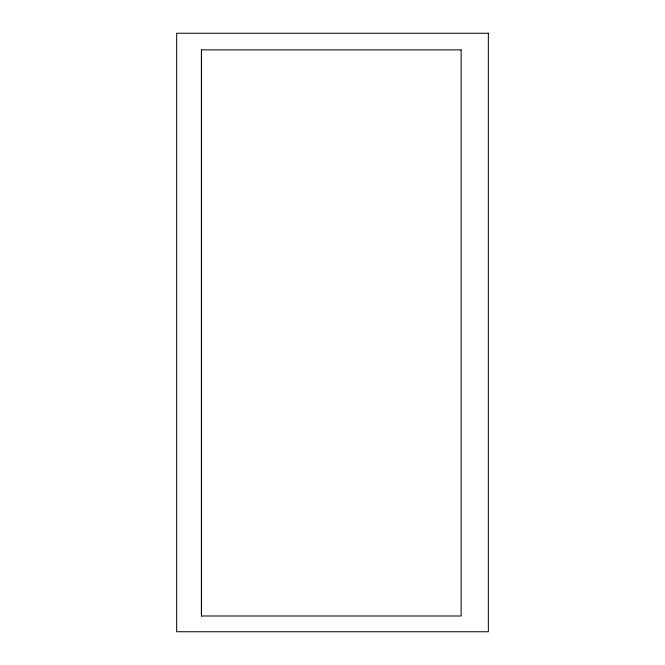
<?xml version="1.0" encoding="UTF-8"?>
<svg xmlns="http://www.w3.org/2000/svg" width="665" height="665" viewBox="0 0 665 665"><rect width="100%" height="100%" fill="white"/><g stroke="black" fill="none" stroke-linecap="round" stroke-linejoin="round"><path stroke-width="1" d="M201.503 49.883L201.503 615.998M488.343 33.25L176.657 33.25L176.657 631.75L488.343 631.75L488.343 33.25M461.136 49.883L201.387 49.883L201.387 615.998L461.136 615.998L461.136 49.883"/></g></svg>
